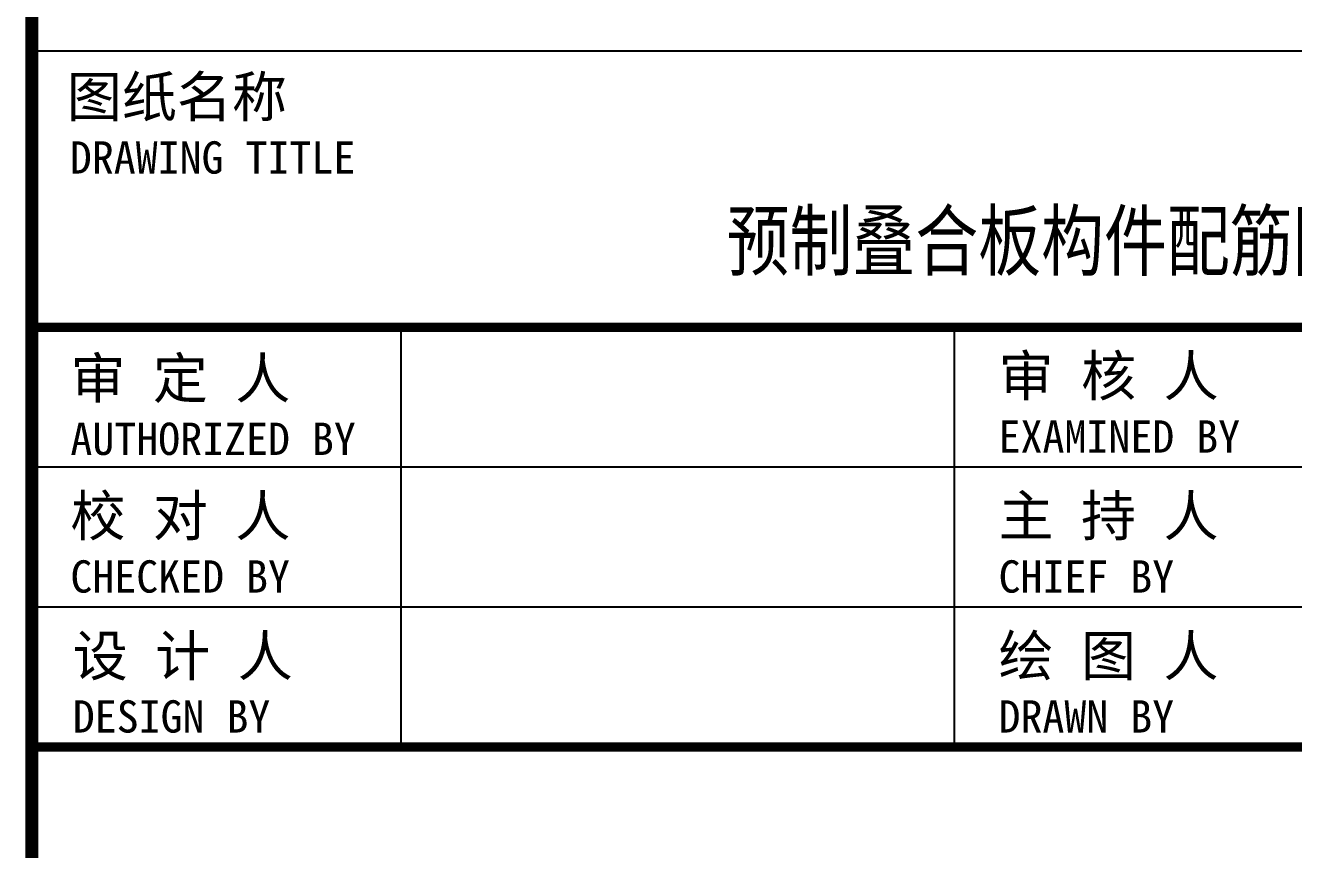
# Model space of a CAD drawing. Header units: millimetres. Extents: x 1735 to 53087, y 855 to 10491.
# Drawn here: x 11775 to 13425, y 1955 to 3027 of the extents above; entities that cross this region are included whole.
import ezdxf
from ezdxf.enums import TextEntityAlignment as Align

# ---------------------------------------------------------------- set-up
doc = ezdxf.new("R2010")
doc.units = ezdxf.units.MM
for name, color, linetype in [('图框名称', 4, 'Continuous'), ('图框签字栏-图框文字', 255, 'Continuous'), ('图框线', 7, 'Continuous')]:
    doc.layers.add(name, color=color, linetype=linetype)
doc.styles.add('图框签字栏$0$宋体', font='', dxfattribs={"width": 0.8})
doc.styles.add('图签-样式 1', font='arial.ttf', dxfattribs={"width": 0.8})
doc.styles.add('图签-黑体', font='simhei.ttf')
doc.styles.get('图框签字栏$0$宋体').set_extended_font_data('NSimSun')

msp = doc.modelspace()

# ---------------------------------------------------------------- linework, layer by layer
at = {"layer": '图框线'}
for p, q in [((11783.8, 2993.7), (14184.6, 2993.7)), ((12264.3, 2088), (12264.3, 2634.3)), ((12984.2, 2088), (12984.2, 2634.3)), ((14184.6, 2452.2), (11783.8, 2452.2)), ((14184.6, 2270.1), (11783.8, 2270.1)), ((14184.6, 2270.1), (11783.8, 2270.1)), ((14184.6, 2088), (11783.8, 2088)), ((14184.6, 2088), (11783.8, 2088))]:
    msp.add_line(p, q, dxfattribs=at)
at = {"layer": '图框线', "const_width": 17}
msp.add_lwpolyline([(11783.8, 9614.6), (14184.6, 9614.6), (14184.6, 1004.6), (11783.8, 1004.6)], close=True, dxfattribs=at)
at = {"layer": '图框线', "const_width": 12.1}
for points in [[(11783.8, 2634.3), (14184.6, 2634.3)], [(11783.8, 2088), (14184.6, 2088)]]:
    msp.add_lwpolyline(points, dxfattribs=at)

# ---------------------------------------------------------------- texts
at = {"layer": '图框名称', "color": 2, "linetype": 'Continuous', "style": '图签-样式 1', "width": 0.8}
msp.add_text('预制叠合板构件配筋图', height=75, rotation=0, dxfattribs=at).set_placement((13096.9, 2709.3), align=Align.CENTER)
at = {"layer": '图框签字栏-图框文字'}
for s, height, style, p in [('图纸名称', 52.5, '图签-黑体', (11829.3, 2907.9)), ('DRAWING TITLE', 42, '图框签字栏$0$宋体', (11833.2, 2834.1)), ('审 定 人', 52.5, '图签-黑体', (11833.9, 2541.7)), ('审 核 人', 52.5, '图签-黑体', (13041.6, 2544.8)), ('AUTHORIZED BY', 42, '图框签字栏$0$宋体', (11833.9, 2468.1)), ('EXAMINED BY', 42, '图框签字栏$0$宋体', (13041.6, 2471.1)), ('校 对 人', 52.5, '图签-黑体', (11833.9, 2362.7)), ('主 持 人', 52.5, '图签-黑体', (13041.5, 2362.7)), ('CHECKED BY', 42, '图框签字栏$0$宋体', (11833.9, 2289)), ('CHIEF BY', 42, '图框签字栏$0$宋体', (13041.5, 2289)), ('设 计 人', 52.5, '图签-黑体', (11837, 2180.6)), ('绘 图 人', 52.5, '图签-黑体', (13041.5, 2180.6)), ('DESIGN BY', 42, '图框签字栏$0$宋体', (11837, 2106.9)), ('DRAWN BY', 42, '图框签字栏$0$宋体', (13041.5, 2106.9))]:
    msp.add_text(s, height=height, dxfattribs=dict(at, style=style)).set_placement(p)

doc.saveas('drawing.dxf')
